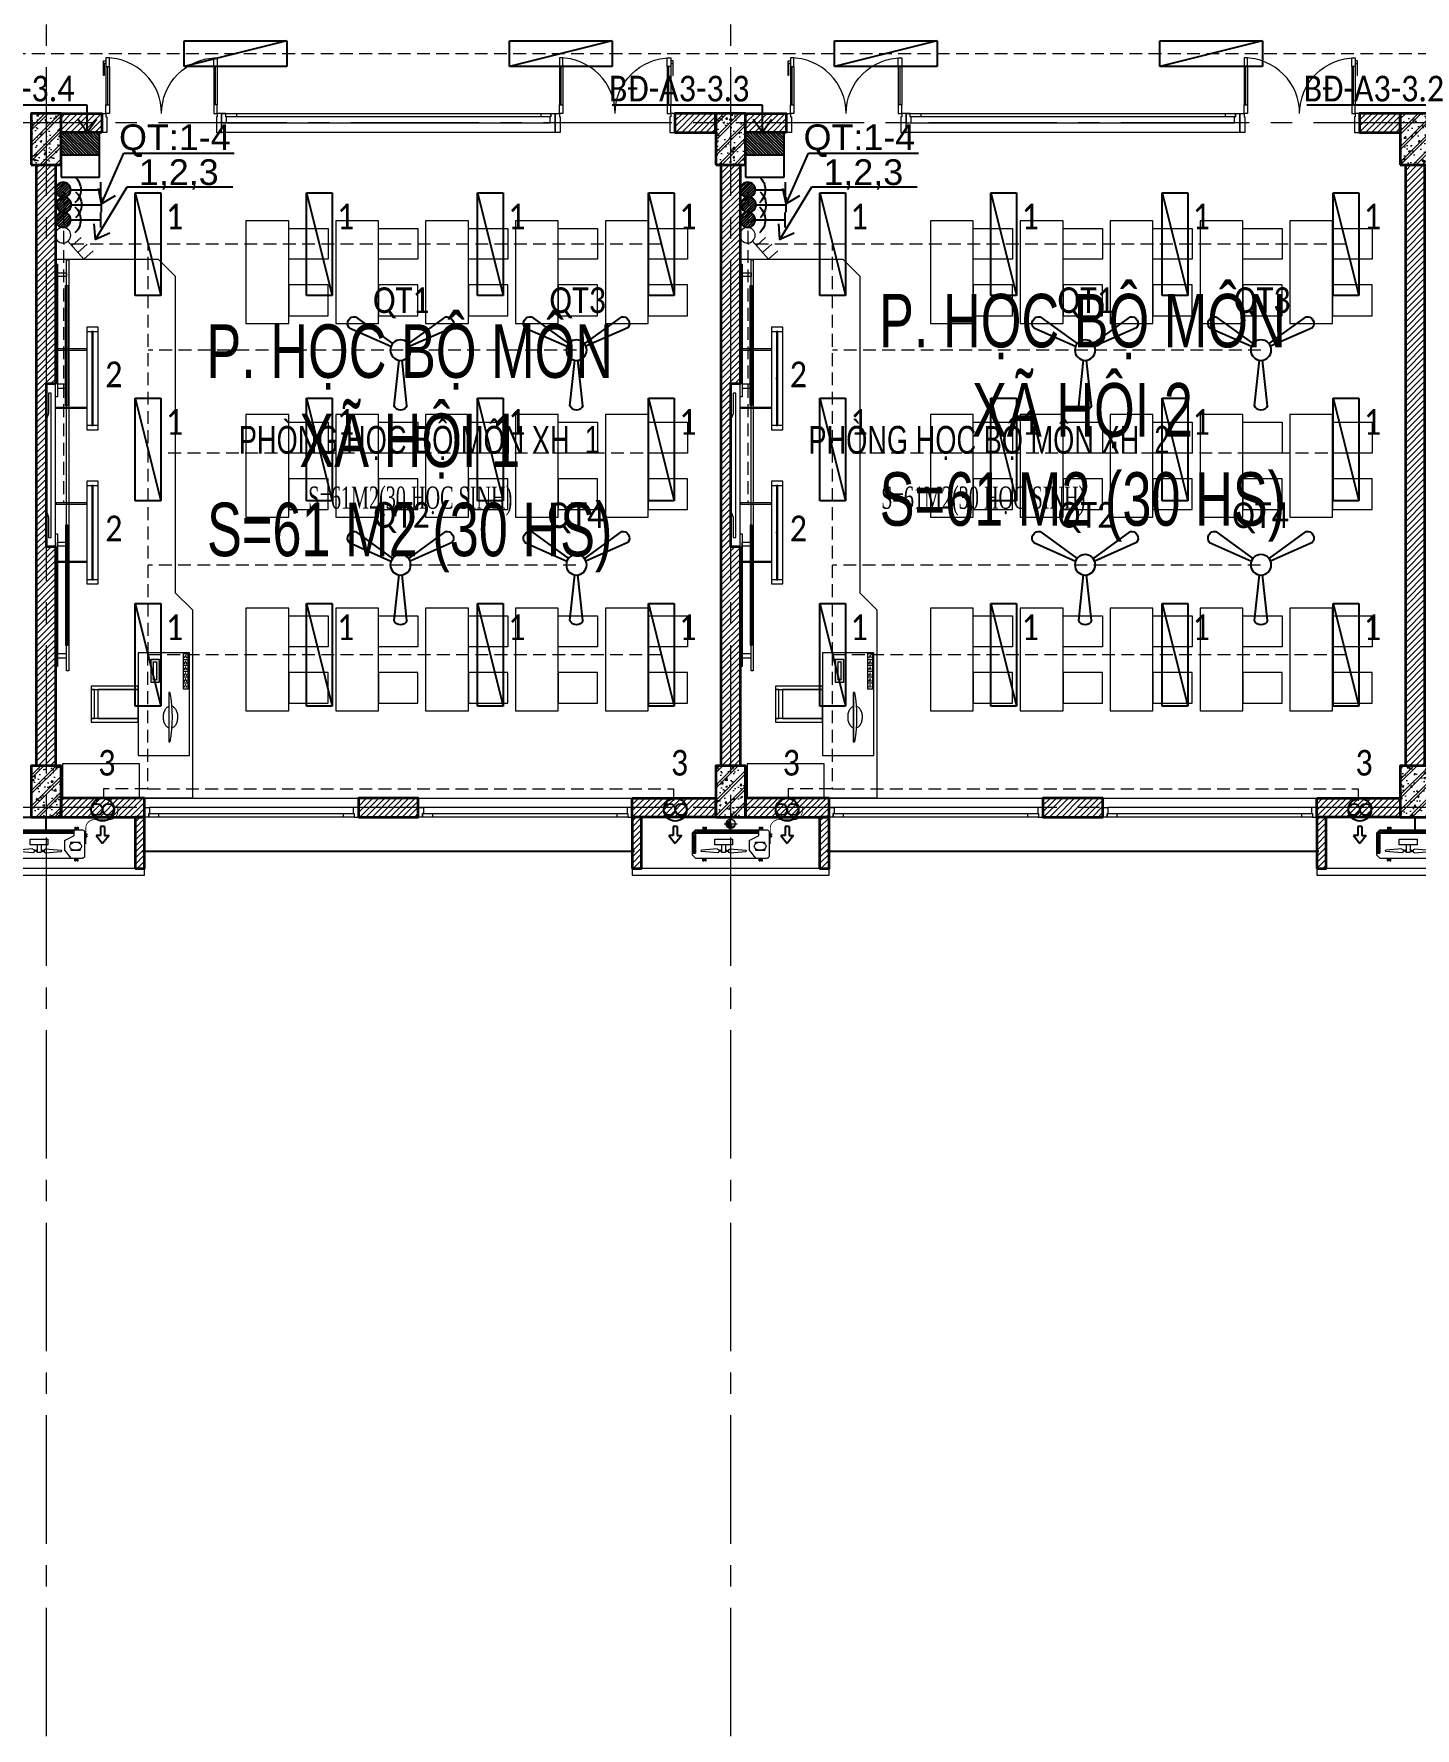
# Model space of a CAD drawing. Header units: millimetres. Extents: x 18326 to 214271, y -298828 to -198730.
# Drawn here: x 91204 to 107347, y -256385 to -236590 of the extents above; entities that cross this region are included whole.
import ezdxf
from ezdxf.enums import TextEntityAlignment as Align

# ---------------------------------------------------------------- set-up
doc = ezdxf.new("R2010")
doc.units = ezdxf.units.MM
doc.header["$LTSCALE"] = 20
doc.header["$MEASUREMENT"] = 0
for name, pattern in [('DASHED2', [0.375, 0.25, -0.125]), ('HIDDEN', [0.375, 0.25, -0.125]), ('xref LC GK$0$CENTER2', [1.125, 0.75, -0.125, 0.125, -0.125])]:
    doc.linetypes.add(name, pattern=pattern)
doc.layers.get('0').update_dxf_attribs({"lineweight": 0})
doc.layers.get('Defpoints').update_dxf_attribs({"color": 1, "lineweight": 25})
for name, color, linetype in [('!Cetech-TBD', 2, 'Continuous'), ('11TBDIEN', 6, 'Continuous'), ('CDC-E', 2, 'Continuous'), ('CDC-E-Equip', 2, 'Continuous'), ('CDC-E-Note', 3, 'Continuous'), ('CETECH-E-Switch', 2, 'Continuous'), ('CETECH-TBD', 2, 'Continuous'), ('TBD', 2, 'Continuous'), ('TEXT', 7, 'Continuous'), ('xref_mb.A3$0$KV-Net thay 3', 251, 'Continuous')]:
    doc.layers.add(name, color=color, linetype=linetype)
for name, color, linetype, lineweight in [('0.MAU XANH- DAY DIEN', 3, 'HIDDEN', 20), ('1.5 Thiết bị điện', 2, 'Continuous', 9), ('IBST-E-Chieu sang', 2, 'Continuous', 9), ('KV-Cay xanh', 78, 'Continuous', 5), ('KV-Dim', 14, 'Continuous', 9), ('KV-Text', 7, 'Continuous', 25), ('KV_4_HATCH_VL_hthien', 7, 'Continuous', 0), ('xref LC GK$0$KV-Net truc', 251, 'xref LC GK$0$CENTER2', 9), ('xref_mb.A3$0$1', 1, 'Continuous', 25), ('xref_mb.A3$0$KV-Cat be tong', 6, 'Continuous', 35), ('xref_mb.A3$0$KV-Cat tuong', 4, 'Continuous', 35), ('xref_mb.A3$0$KV-Cua', 34, 'Continuous', 13), ('xref_mb.A3$0$KV-Hatch', 179, 'Continuous', 5), ('xref_mb.A3$0$KV-Net manh', 25, 'Continuous', 5), ('xref_mb.A3$0$KV-Net thay 2', 8, 'Continuous', 13), ('xref_mb.A3$0$KV-Noi that', 35, 'Continuous', 9), ('xref_mb.A3$0$KV-Thiet bi', 59, 'Continuous', 9)]:
    doc.layers.add(name, color=color, linetype=linetype, lineweight=lineweight)
doc.styles.add('AN - Arial', font='arial.ttf')
doc.styles.add('KT', font='vnsimli.shx', dxfattribs={"width": 0.72})
doc.styles.add('uv-abc', font='calibril.ttf', dxfattribs={"width": 0.85})
doc.styles.add('VN', font='arial.ttf', dxfattribs={"width": 0.7})
doc.styles.add('vuong chu', font='vntimeh.shx', dxfattribs={"width": 0.6, "bigfont": 'vnd.shx'})
doc.dimstyles.new('A2-1-140', dxfattribs={"dimscale": 100, "dimtxt": 3, "dimasz": 1.5, "dimexe": 0.7, "dimexo": 0, "dimgap": 0.5, "dimtad": 1, "dimdec": 0, "dimrnd": 50, "dimzin": 13, "dimdsep": 46, "dimtxsty": 'KT', "dimblk1": 'ARCHTICK', "dimblk2": 'ARCHTICK', "dimsah": 1, "dimcen": 0, "dimdle": 0.7, "dimclrd": 1, "dimclre": 1, "dimclrt": 3, "dimadec": 0, "dimazin": 0, "dimtfac": 1.222222, "dimtdec": 0, "dimtix": 1, "dimtmove": 2, "dimatfit": 3, "dimldrblk": 'ARCHTICK', "dimfxl": 5, "dimfxlon": 1, "dimtolj": 1, "dimtzin": 13, "dimarcsym": 0})

# ---------------------------------------------------------------- blocks, each defined once
blk = doc.blocks.new('T3RQƯ')
at = {"layer": 'KV-Text', "color": 8, "char_height": 625, "style": 'VN'}
for s, insert, width, attachment_point in [('\\A1;\\pxqc;P. HỌC BỘ MÔN \\PXÃ HỘI 2 \\PS=61 M2 (30 HS)', (63811, -15532, 0), 9974.42, 3), ('\\A1;\\pxqc;P. HỌC BỘ MÔN \\PXÃ HỘI 1 \\PS=61 M2 (30 HS)', (50962, -15888, 0), 6291.87, 2)]:
    blk.add_mtext(s, dxfattribs=dict(at, insert=insert, width=width, attachment_point=attachment_point))
blk = doc.blocks.new('t3')
at = {"layer": 'KV-Text', "color": 8, "xscale": 0.003999999956183369, "yscale": 0.003999999956183369, "zscale": 0.003999999956183369}
blk.add_blockref('T3RQƯ', (7.351, 232.338), dxfattribs=at)
blk = doc.blocks.new('004')
at = {"layer": 'KV-Text'}
for s, insert, char_height, width, attachment_point, style in [('\\A1;PHÒNG HỌC BỘ MÔN XH  1', (88.74, 3.39), 2.5, 53.9042, 1, 'VN'), ('\\A1;PHÒNG HỌC BỘ MÔN XH  2', (139.95, 3.39), 2.5, 53.9042, 1, 'VN'), ('\\A1;S=61M2(30 HäC SINH)', (104.16, -3.38), 2, 47.1726, 5, 'vuong chu'), ('\\A1;S=61M2(30 HäC SINH)', (155.67, -3.38), 2, 47.1726, 5, 'vuong chu')]:
    blk.add_mtext(s, dxfattribs=dict(at, insert=insert, char_height=char_height, width=width, attachment_point=attachment_point, style=style))
blk = doc.blocks.new('pa6')
at = {"layer": 'CDC-E'}
h = blk.add_hatch(dxfattribs=at)
h.set_pattern_fill('ANSI31', scale=5)
h.set_pattern_definition([(45, (0, 0), (-11.2253, 11.2253), [])])
h.paths.add_polyline_path([(150, 175), (-150, 175), (-150, 0), (150, 0)])
for p, q in [((-150, 350), (150, 350)), ((-150, 0), (-150, 350)), ((150, 350), (150, 0)), ((-150, 175), (150, 175)), ((150, 0), (-150, 0))]:
    blk.add_line(p, q, dxfattribs=at)
blk = doc.blocks.new('_ARCHTICK')
at = {"color": 8, "const_width": 0.15}
blk.add_lwpolyline([(-0.5, -0.5), (0.5, 0.5)], dxfattribs=at)
blk = doc.blocks.new('q1')
at = {"layer": 'TBD', "linetype": 'ByBlock'}
for p, q in [((-75, 651), (-18, 119)), ((75, 651), (18, 119)), ((-601, -260), (-112, -44)), ((-526, -390), (-94, -75)), ((526, -390), (94, -75)), ((601, -260), (112, -44))]:
    blk.add_line(p, q, dxfattribs=at)
blk.add_circle((0, 0), 120, dxfattribs=at)
for centre, start, end in [((0, 623), 20.3028, 159.6972), ((-539, -311), 140.3028, 279.6972), ((539, -311), 260.3028, 39.6972)]:
    blk.add_arc(centre, 80, start, end, dxfattribs=at)
blk = doc.blocks.new('*X544')
at = {"color": 0}
for p, q in [((11475, 51568), (11557, 51650)), ((11479, 51598), (11527, 51646)), ((11480, 51547), (11578, 51645)), ((11490, 51530), (11595, 51635)), ((11503, 51516), (11609, 51622)), ((11520, 51506), (11619, 51605)), ((11540, 51501), (11624, 51585)), ((11568, 51502), (11623, 51557))]:
    blk.add_line(p, q, dxfattribs=at)
blk = doc.blocks.new('S14')
at = {"layer": '!Cetech-TBD'}
for p, q in [((-75, 375), (75, 375)), ((0, 75), (0, 375))]:
    blk.add_line(p, q, dxfattribs=at)
blk.add_circle((0, 0), 75, dxfattribs=at)
blk.add_arc((0, 0), 175, 41.8103, 138.1897, dxfattribs=at)
blk.add_blockref('*X544', (-11550, -51575), dxfattribs=at)
blk = doc.blocks.new('l57')
at = {"layer": '!Cetech-TBD'}
for p, q in [((-600, 150), (600, 150)), ((600, 150), (-600, -150)), ((-600, -150), (-600, 150)), ((600, 150), (600, -150)), ((600, -150), (-600, -150))]:
    blk.add_line(p, q, dxfattribs=at)
blk = doc.blocks.new('Cong tac 3 - 1 chieu')
blk.add_line((50, 56), (214, 221))
for points in [[(214, 221), (299, 137)], [(91, 97), (176, 12)], [(153, 159), (238, 74)]]:
    blk.add_lwpolyline(points)
blk.add_circle((0, 0), 74.9)
blk = doc.blocks.new('*U575')
at = {"rotation": 217.4054022932137}
blk.add_blockref('Cong tac 3 - 1 chieu', (0, 0), dxfattribs=at)
blk = doc.blocks.new('DEN CHIEU BANGTAOTHEM')
for p, q in [((-829, -694), (-829, -509)), ((-829, -509), (-759, -509)), ((-829, -694), (-829, -509)), ((-829, -509), (840, -509)), ((-759, -509), (-759, -694)), ((770, -694), (770, -509)), ((770, -509), (840, -509)), ((840, -509), (840, -694)), ((840, -509), (840, -694)), ((-759, -694), (-829, -694)), ((840, -694), (-829, -694)), ((-759, -591), (770, -591)), ((-759, -612), (-759, -591)), ((770, -612), (-759, -612)), ((770, -591), (770, -612)), ((840, -694), (770, -694))]:
    blk.add_line(p, q)
at = {"elevation": 0}
for points in [[(-458, -9), (-458, -509), (-479, -509), (-479, -9)], [(469, -9), (469, -509), (490, -509), (490, -9)]]:
    blk.add_lwpolyline(points, close=True, dxfattribs=at)
at = {"layer": 'Defpoints'}
blk.add_circle((5, -602), 9.3, dxfattribs=at)
blk = doc.blocks.new('QTRTUONG')
for centre, radius in [((-3.78, -2.92), 1.6), ((-3.78, -2.12), 0.798), ((-3.78, -3.72), 0.798)]:
    blk.add_circle(centre, radius)
blk = doc.blocks.new('quat gio1')
for p, q in [((114, 25), (114, -25)), ((114, 25), (229, 25)), ((229, 80), (327, 0)), ((229, 25), (229, 80)), ((114, -25), (229, -25)), ((229, -80), (327, 0)), ((229, -25), (229, -80))]:
    blk.add_line(p, q)
at = {"xscale": 89.50243443385698, "yscale": 89.50243443385698, "zscale": 89.50243443385698}
blk.add_blockref('QTRTUONG', (243, 261), dxfattribs=at)
blk = doc.blocks.new('*U577')
at = {"rotation": 217.4054022932137}
blk.add_blockref('Cong tac 3 - 1 chieu', (0, 0), dxfattribs=at)
blk = doc.blocks.new('xref LC GK$0$LC')
at = {"layer": 'xref LC GK$0$KV-Net truc', "color": 8, "ltscale": 100}
for points in [[(61000, 10100), (61000, -85479)], [(69000, 10100), (69000, -85479)], [(117812, -28800), (39359, -28800)], [(117812, -36800), (39359, -36800)]]:
    blk.add_lwpolyline(points, dxfattribs=at)
blk = doc.blocks.new('*U291')
at = {"color": 8}
for p, q in [((70, 100), (70, 550)), ((90, 550), (90, 100)), ((1310, 550), (1310, 100)), ((1330, 100), (1330, 550))]:
    blk.add_line(p, q, dxfattribs=at)
for points in [[(22, 445), (22, 614), (50, 614), (50, 586), (27, 586), (27, 445)], [(0, 0), (50, 0), (50, -40), (60, -40), (60, -220), (0, -220)], [(1400, 0), (1350, 0), (1350, -40), (1340, -40), (1340, -220), (1400, -220)]]:
    blk.add_lwpolyline(points, close=True, dxfattribs=at)
for points in [[(50, 550), (90, 550), (90, 650), (50, 650), (50, 550)], [(1350, 550), (1310, 550), (1310, 650), (1350, 650), (1350, 550)], [(50, 553), (50, 100)], [(1350, 553), (1350, 100)], [(50, 100), (90, 100), (90, 0), (50, 0), (50, 100)], [(1350, 100), (1310, 100), (1310, 0), (1350, 0), (1350, 100)]]:
    blk.add_lwpolyline(points, dxfattribs=at)
at = {"color": 8, "ltscale": 0.2}
for points in [[(700, 0, 0.414214), (50, 650, 0.414214)], [(700, 0, -0.414214), (1350, 650, -0.414214)]]:
    blk.add_lwpolyline(points, format="xyb", dxfattribs=at)
blk = doc.blocks.new('*U292')
at = {"color": 8}
for p, q in [((-110, 2640), (-110, -1140)), ((-220, 2525), (-220, -1035)), ((-180, -1035), (-180, 2525)), ((-220, -1200), (-110, -1200))]:
    blk.add_line(p, q, dxfattribs=at)
for points in [[(-220, 2700), (-110, 2700), (-110, 2640), (-110, 2640), (-110, 2640), (-180, 2640), (-180, 2650), (-220, 2650)], [(-180, 2650), (-220, 2650), (-220, 2525), (-180, 2525)], [(-180, -1035), (-220, -1035), (-220, -1150), (-180, -1150)], [(-220, -1200), (-110, -1200), (-110, -1140), (-110, -1140), (-110, -1140), (-180, -1140), (-180, -1150), (-220, -1150)]]:
    blk.add_lwpolyline(points, close=True, dxfattribs=at)
blk = doc.blocks.new('xref_mb.A3$0$Module TX6')
at = {"layer": 'xref_mb.A3$0$KV-Hatch'}
h = blk.add_hatch(dxfattribs=at)
h.set_pattern_fill('ANSI31', color=8, scale=400)
h.set_pattern_definition([(45, (-87351.89, -98245.025), (-35.355339, 35.355339), [])])
h.paths.add_polyline_path([(-3355, 15), (-3830, 15), (-3830, 235), (-3355, 235)])
h.paths.add_polyline_path([(3345, 15), (3820, 15), (3820, 235), (3345, 235)])
at = {"layer": 'xref_mb.A3$0$KV-Cat tuong', "color": 8}
for points in [[(-3355, 15), (-3830, 15), (-3830, 235), (-3355, 235)], [(3345, 15), (3820, 15), (3820, 235), (3345, 235)]]:
    blk.add_lwpolyline(points, close=True, dxfattribs=at)
at = {"layer": 'xref_mb.A3$0$KV-Net thay 2', "color": 8}
blk.add_lwpolyline([(-1955, 235), (1945, 235), (1945, 15), (-1955, 15)], close=True, dxfattribs=at)
at = {"layer": 'xref_mb.A3$0$KV-Thiet bi', "color": 8}
blk.add_line((-1585, 235), (1575, 235), dxfattribs=at)
at = {"layer": 'xref_mb.A3$0$KV-Cua', "color": 8}
blk.add_blockref('*U291', (-3355, 235), dxfattribs=at)
at = {"layer": 'xref_mb.A3$0$KV-Cua', "color": 8, "xscale": -1}
blk.add_blockref('*U291', (3345, 235), dxfattribs=at)
at = {"layer": 'xref_mb.A3$0$KV-Cua', "color": 8, "xscale": -1, "rotation": 90}
blk.add_blockref('*U292', (745, 15), dxfattribs=at)
blk = doc.blocks.new('xref_mb.A3$0$CN')
at = {"color": 8}
for p, q in [((-287, -348), (-287, 378)), ((-20, 398), (-267, 398)), ((-71, 398), (-71, 423)), ((-61, 423), (-71, 423)), ((-61, 398), (-61, 423)), ((-51, 398), (-51, 423)), ((-41, 423), (-51, 423)), ((-41, 398), (-41, 423)), ((0, -348), (0, 378)), ((-314, 332, 3), (-287, 332)), ((-314, 323, 3), (-314, 332, 3)), ((-314, 299, 3), (-314, 307, 3)), ((-314, 299, 3), (-287, 299)), ((-311, 320, 3), (-296, 320, 3)), ((-311, 311, 3), (-296, 311, 3)), ((-296, 311, 3), (-296, 320, 3)), ((27, 332, 3), (0, 332)), ((27, 299, 3), (0, 299)), ((9, 311, 3), (9, 320, 3)), ((24, 320, 3), (9, 320, 3)), ((24, 311, 3), (9, 311, 3)), ((27, 323, 3), (27, 332, 3)), ((27, 299, 3), (27, 307, 3)), ((-314, -238, 0), (-287, -238, -4)), ((-314, -247, 0), (-314, -238, 0)), ((-314, -271, 0), (-314, -263, 0)), ((-314, -271, 0), (-287, -271, -4)), ((-311, -250, 0), (-296, -250, 0)), ((-311, -259, 0), (-296, -259, 0)), ((-296, -259, 0), (-296, -250, 0)), ((27, -238, 0), (0, -238, -4)), ((27, -271, 0), (0, -271, -4)), ((9, -259, 0), (9, -250, 0)), ((24, -250, 0), (9, -250, 0)), ((24, -259, 0), (9, -259, 0)), ((27, -247, 0), (27, -238, 0)), ((27, -271, 0), (27, -263, 0)), ((-254, -382), (-287, -348)), ((-33, -382), (-254, -382)), ((0, -348), (-33, -382))]:
    blk.add_line(p, q, dxfattribs=at)
at = {"color": 8, "lineweight": 5}
for p, q in [((-191, 355), (-207, 355)), ((-207, 260), (-207, 355)), ((-141, 355), (-125, 355)), ((-125, 260), (-125, 355)), ((-206, 195), (-287, 261)), ((-191, 260), (-207, 260)), ((-107, 195), (-206, 195)), ((-141, 260), (-125, 260)), ((-107, 195), (-60, 291)), ((-7, 291), (-60, 291)), ((-33, -335), (-33, 291)), ((-20, -329), (-20, 291)), ((-7, -322), (-7, 291)), ((-233, 1), (-220, 163)), ((-193, 1), (-206, 163)), ((-233, -125), (-220, -287)), ((-199, -36), (-227, -36)), ((-151, -42), (-227, -42)), ((-227, -82), (-227, -42)), ((-151, -82), (-227, -82)), ((-199, -88), (-227, -88)), ((-207, -12), (-219, -12)), ((-207, -112), (-219, -112)), ((-217, -36), (-217, -12)), ((-217, -88), (-217, -112)), ((-209, -36), (-209, -12)), ((-209, -88), (-209, -112)), ((-193, -125), (-206, -287)), ((-46, -348), (-237, -348)), ((-237, -375), (-237, -348)), ((-53, -362), (-237, -362)), ((-60, -375), (-237, -375))]:
    blk.add_line(p, q, dxfattribs=at)
blk.add_lwpolyline([(-93, -152), (-93, 28), (-151, 28), (-151, -152)], close=True, dxfattribs=at)
at = {"color": 8}
for centre, radius, start, end in [((-267, 378), 19.9, 90, 180), ((-20, 378), 19.9, 0, 90), ((-311, 323, 3), 3.32, 180, 270), ((-311, 307, 3), 3.32, 90, 180), ((24, 323, 3), 3.32, 270, 0), ((24, 307, 3), 3.32, 0, 90), ((-311, -247, 0), 3.32, 180, 270), ((-311, -263, 0), 3.32, 90, 180), ((24, -247, 0), 3.32, 270, 0), ((24, -263, 0), 3.32, 0, 90)]:
    blk.add_arc(centre, radius, start, end, dxfattribs=at)
at = {"color": 8, "lineweight": 5}
for centre, radius, start, end in [((-219, 1), 13.3, 180, 270), ((-213, 161), 6.84, 16.3642, 163.6358), ((-207, 1), 13.3, 270, 0), ((-219, -125), 13.3, 90, 180), ((-207, -125), 13.3, 0, 90), ((-213, -285), 6.84, 196.3642, 343.6358), ((-60, -322), 53.1, 270, 0), ((-53, -329), 33.2, 270, 0), ((-46, -335), 13.3, 270, 0)]:
    blk.add_arc(centre, radius, start, end, dxfattribs=at)
at = {"color": 8, "lineweight": 5, "extrusion": (0, 0, -1)}
blk.add_ellipse((-166, 308), major_axis=(0, -60.1), ratio=0.677923, dxfattribs=at)
at = {"layer": 'Defpoints', "color": 8}
blk.add_line((0, 8), (130, 8), dxfattribs=at)
blk.add_lwpolyline([(130, -382), (130, 398)], dxfattribs=at)
blk = doc.blocks.new('xref_mb.A3$0$Module che dieu hoa')
at = {"layer": 'xref_mb.A3$0$KV-Hatch'}
h = blk.add_hatch(dxfattribs=at)
h.set_pattern_fill('ANSI31', color=8, scale=400)
h.set_pattern_definition([(45, (-90221.89, 77739.975), (-35.35534, 35.35534), [])])
h.paths.add_polyline_path([(-25, -600), (85, -600), (85, 0), (-25, 0)])
h.paths.add_polyline_path([(2165, -600), (2275, -600), (2275, 0), (2165, 0)])
at = {"layer": 'xref_mb.A3$0$KV-Cat tuong', "color": 8}
for points in [[(-25, -600), (85, -600), (85, 0), (-25, 0)], [(2165, -600), (2275, -600), (2275, 0), (2165, 0)]]:
    blk.add_lwpolyline(points, close=True, dxfattribs=at)
at = {"layer": 'xref_mb.A3$0$KV-Thiet bi', "color": 8, "const_width": 10}
blk.add_lwpolyline([(1964, 125), (1964, 70, -0.414214), (1864, -30), (1689, -30, 0.414214), (1589, -130), (1589, -315)], format="xyb", dxfattribs=at)
at = {"layer": 'xref_mb.A3$0$KV-Thiet bi', "color": 8}
blk.add_lwpolyline([(-25, -680), (2275, -680), (2275, -600), (-25, -600)], close=True, dxfattribs=at)
at = {"layer": 'xref_mb.A3$0$KV-Thiet bi', "color": 8, "xscale": -1.15384615384619, "yscale": 1.15384615384619, "zscale": 1.153846153846189, "rotation": 270}
blk.add_blockref('xref_mb.A3$0$CN', (1115, -150), dxfattribs=at)
blk = doc.blocks.new('xref_mb.A3$0$ghe vi tinh giao vien')
at = {"color": 8}
for points in [[(-170, 0), (-170, 550), (-210, 550), (-210, 0)], [(170, 550), (-170, 550), (-170, 510), (170, 510)], [(170, 0), (170, 470), (-170, 470), (-170, 0)], [(210, 0), (210, 550), (170, 550), (170, 0)]]:
    blk.add_lwpolyline(points, close=True, dxfattribs=at)
blk = doc.blocks.new('xref_mb.A3$0$O cam HDMI')
at = {"layer": 'xref_mb.A3$0$KV-Noi that'}
h = blk.add_hatch(color=8, dxfattribs=at)
h.dxf.hatch_style = 1
h.paths.add_polyline_path([(-227, 108), (227, 108), (227, -47), (-227, -47)])
h.paths.add_polyline_path([(-176, 57), (176, 57), (176, 3), (-176, 3)], flags=16)
at = {"layer": 'xref_mb.A3$0$KV-Noi that', "color": 8}
for points in [[(-227, 108), (227, 108), (227, -47), (-227, -47)], [(-176, 57), (176, 57), (176, 3), (-176, 3)]]:
    blk.add_lwpolyline(points, close=True, dxfattribs=at)
blk = doc.blocks.new('xref_mb.A3$0$o dien 6d')
at = {"layer": 'xref_mb.A3$0$KV-Noi that', "color": 8}
for p, q in [((5842818, -64279), (5842818, -64329)), ((5842875, -64279), (5842875, -64329)), ((5842932, -64279), (5842932, -64329)), ((5842989, -64279), (5842989, -64329)), ((5843046, -64279), (5843046, -64329)), ((5843104, -64279), (5843104, -64329))]:
    blk.add_line(p, q, dxfattribs=at)
blk.add_lwpolyline([(5843104, -64279), (5843104, -64329), (5842761, -64329), (5842761, -64279)], close=True, dxfattribs=at)
for centre in [(5842783, -64296), (5842783, -64314), (5842799, -64305), (5842840, -64296), (5842840, -64314), (5842856, -64305), (5842897, -64296), (5842897, -64314), (5842913, -64305), (5842955, -64296), (5842955, -64314), (5842970, -64305), (5843012, -64296), (5843012, -64314), (5843027, -64305), (5843069, -64296), (5843069, -64314), (5843084, -64305)]:
    blk.add_ellipse(centre, major_axis=(3.23, 0), ratio=1, dxfattribs=at)
blk = doc.blocks.new('xref_mb.A3$0$A$Cb15db4b7')
at = {"color": 8}
blk.add_line((50, 155), (4750, 155), dxfattribs=at)
for points in [[(3242.5, 235), (3005, 235), (2927, 265), (1873, 265), (1795, 235), (1557.5, 235), (1557.5, 205), (3242.5, 205)], [(0, 25), (4800, 25), (4800, 0), (0, 0)], [(50, 155), (1600, 155), (1600, 130), (50, 130)], [(150, 25), (196, 25), (196, 130), (150, 130)], [(1700, 37.5), (300, 37.5), (300, 12.5), (1700, 12.5)], [(1500, 25), (1454, 25), (1454, 130), (1500, 130)], [(3100, 37.5), (4500, 37.5), (4500, 12.5), (3100, 12.5)], [(3200, 155), (4750, 155), (4750, 130), (3200, 130)], [(3300, 25), (3346, 25), (3346, 130), (3300, 130)], [(4650, 25), (4604, 25), (4604, 130), (4650, 130)]]:
    blk.add_lwpolyline(points, close=True, dxfattribs=at)
blk = doc.blocks.new('xref_mb.A3$0$PC')
at = {"color": 8}
for p, q in [((1897493, 244493, 0), (1897493, 245069, 0)), ((1897493, 245069, 0), (1897505, 245069, 0)), ((1897496, 244493, 0), (1897496, 245069, 0)), ((1897496, 245069, 0), (1897508, 245069, 0)), ((1897505, 244493, 0), (1897493, 244493, 0)), ((1897508, 244493, 0), (1897496, 244493, 0))]:
    blk.add_line(p, q, dxfattribs=at)
blk.add_arc((1895792, 244781, 0), 1740, 350.4727, 9.5273, dxfattribs=at)
for points, knots in [([(1897496, 244656, 0), (1897493, 244657, 0), (1897489, 244658, 0), (1897481, 244663, 0), (1897476, 244666, 0), (1897467, 244674, 0), (1897462, 244679, 0), (1897454, 244689, 0), (1897450, 244695, 0), (1897444, 244708, 0), (1897441, 244715, 0), (1897435, 244729, 0), (1897433, 244737, 0), (1897430, 244752, 0), (1897429, 244760, 0), (1897428, 244777, 0), (1897428, 244785, 0), (1897429, 244801, 0), (1897430, 244809, 0), (1897433, 244825, 0), (1897435, 244833, 0), (1897440, 244847, 0), (1897443, 244854, 0), (1897450, 244867, 0), (1897454, 244873, 0), (1897462, 244883, 0), (1897466, 244888, 0), (1897476, 244896, 0), (1897480, 244899, 0), (1897489, 244904, 0), (1897493, 244905, 0), (1897496, 244907, 0)], [0.220469, 0.220469, 0.220469, 0.220469, 0.351176, 0.351176, 0.538257, 0.538257, 0.725338, 0.725338, 0.912419, 0.912419, 1.099499, 1.099499, 1.28658, 1.28658, 1.473661, 1.473661, 1.660742, 1.660742, 1.847823, 1.847823, 2.034903, 2.034903, 2.221984, 2.221984, 2.409065, 2.409065, 2.596146, 2.596146, 2.783226, 2.783226, 2.921123, 2.921123, 2.921123, 2.921123]), ([(1897528, 244908, 0), (1897529, 244908, 0), (1897530, 244907, 0), (1897536, 244906, 0), (1897541, 244903, 0), (1897551, 244898, 0), (1897555, 244894, 0), (1897565, 244886, 0), (1897569, 244881, 0), (1897577, 244870, 0), (1897580, 244864, 0), (1897587, 244851, 0), (1897590, 244843, 0), (1897595, 244829, 0), (1897596, 244821, 0), (1897599, 244805, 0), (1897600, 244797, 0), (1897601, 244781, 0), (1897601, 244773, 0), (1897599, 244756, 0), (1897598, 244748, 0), (1897594, 244733, 0), (1897592, 244725, 0), (1897587, 244711, 0), (1897583, 244704, 0), (1897576, 244692, 0), (1897572, 244686, 0), (1897564, 244676, 0), (1897560, 244672, 0), (1897550, 244664, 0), (1897545, 244661, 0), (1897536, 244657, 0), (1897532, 244656, 0), (1897528, 244655, 0)], [3.30523, 3.30523, 3.30523, 3.30523, 3.344469, 3.344469, 3.531549, 3.531549, 3.71863, 3.71863, 3.905711, 3.905711, 4.092792, 4.092792, 4.279873, 4.279873, 4.466953, 4.466953, 4.654034, 4.654034, 4.841115, 4.841115, 5.028196, 5.028196, 5.215276, 5.215276, 5.402357, 5.402357, 5.589438, 5.589438, 5.776519, 5.776519, 5.963599, 5.963599, 6.119548, 6.119548, 6.119548, 6.119548])]:
    blk.add_open_spline(points, degree=3, knots=knots, dxfattribs=at)
blk = doc.blocks.new('xref_mb.A3$0$13CC')
at = {"color": 8}
blk.add_lwpolyline([(0, -380), (0, -6300), (-1200, -6300), (-1400, -6100), (-1400, -2400), (-1600, -2200), (-1600, 0), (-65, 0)], dxfattribs=at)
for points in [[(-982, -400), (-82, -400), (-82, 0), (-982, 0)], [(-965, -1700), (-965, -500), (-1565, -500), (-1565, -1700)], [(-7386, -1109), (-7386, -1469), (-6926, -1469), (-6926, -1109)], [(-6926, -1019), (-6926, -2219), (-6426, -2219), (-6426, -1019)], [(-6336, -1109), (-6336, -1469), (-5876, -1469), (-5876, -1109)], [(-5876, -1019), (-5876, -2219), (-5376, -2219), (-5376, -1019)], [(-5286, -1109), (-5286, -1469), (-4826, -1469), (-4826, -1109)], [(-4826, -1019), (-4826, -2219), (-4326, -2219), (-4326, -1019)], [(-4236, -1109), (-4236, -1469), (-3776, -1469), (-3776, -1109)], [(-3776, -1019), (-3776, -2219), (-3276, -2219), (-3276, -1019)], [(-3186, -1109), (-3186, -1469), (-2726, -1469), (-2726, -1109)], [(-2726, -1019), (-2726, -2219), (-2226, -2219), (-2226, -1019)], [(-7386, -2129), (-7386, -1769), (-6926, -1769), (-6926, -2129)], [(-6336, -2129), (-6336, -1769), (-5876, -1769), (-5876, -2129)], [(-5286, -2129), (-5286, -1769), (-4826, -1769), (-4826, -2129)], [(-4236, -2129), (-4236, -1769), (-3776, -1769), (-3776, -2129)], [(-3186, -2129), (-3186, -1769), (-2726, -1769), (-2726, -2129)], [(-6926, -3283), (-6926, -4483), (-6426, -4483), (-6426, -3283)], [(-5876, -3283), (-5876, -4483), (-5376, -4483), (-5376, -3283)], [(-4826, -3283), (-4826, -4483), (-4326, -4483), (-4326, -3283)], [(-3776, -3283), (-3776, -4483), (-3276, -4483), (-3276, -3283)], [(-2726, -3283), (-2726, -4483), (-2226, -4483), (-2226, -3283)], [(-7386, -3373), (-7386, -3733), (-6926, -3733), (-6926, -3373)], [(-6336, -3373), (-6336, -3733), (-5876, -3733), (-5876, -3373)], [(-5286, -3373), (-5286, -3733), (-4826, -3733), (-4826, -3373)], [(-4236, -3373), (-4236, -3733), (-3776, -3733), (-3776, -3373)], [(-3186, -3373), (-3186, -3733), (-2726, -3733), (-2726, -3373)], [(-7386, -4393), (-7386, -4033), (-6926, -4033), (-6926, -4393)], [(-6336, -4393), (-6336, -4033), (-5876, -4033), (-5876, -4393)], [(-5286, -4393), (-5286, -4033), (-4826, -4033), (-4826, -4393)], [(-4236, -4393), (-4236, -4033), (-3776, -4033), (-3776, -4393)], [(-3186, -4393), (-3186, -4033), (-2726, -4033), (-2726, -4393)], [(-7386, -5637), (-7386, -5997), (-6926, -5997), (-6926, -5637)], [(-6926, -5547), (-6926, -6747), (-6426, -6747), (-6426, -5547)], [(-6336, -5637), (-6336, -5997), (-5876, -5997), (-5876, -5637)], [(-5876, -5547), (-5876, -6747), (-5376, -6747), (-5376, -5547)], [(-5286, -5637), (-5286, -5997), (-4826, -5997), (-4826, -5637)], [(-4826, -5547), (-4826, -6747), (-4326, -6747), (-4326, -5547)], [(-4236, -5637), (-4236, -5997), (-3776, -5997), (-3776, -5637)], [(-3776, -5547), (-3776, -6747), (-3276, -6747), (-3276, -5547)], [(-3186, -5637), (-3186, -5997), (-2726, -5997), (-2726, -5637)], [(-2726, -5547), (-2726, -6747), (-2226, -6747), (-2226, -5547)], [(-7386, -6657), (-7386, -6297), (-6926, -6297), (-6926, -6657)], [(-6336, -6657), (-6336, -6297), (-5876, -6297), (-5876, -6657)], [(-5286, -6657), (-5286, -6297), (-4826, -6297), (-4826, -6657)], [(-4236, -6657), (-4236, -6297), (-3776, -6297), (-3776, -6657)], [(-3186, -6657), (-3186, -6297), (-2726, -6297), (-2726, -6657)]]:
    blk.add_lwpolyline(points, close=True, dxfattribs=at)
at = {"color": 8, "rotation": 270}
for name, p in [('xref_mb.A3$0$ghe vi tinh giao vien', (-965, -1100)), ('xref_mb.A3$0$A$Cb15db4b7', (-155, -1490))]:
    blk.add_blockref(name, p, dxfattribs=at)
at = {"color": 8}
for name, p, xscale, yscale, zscale, rotation in [('xref_mb.A3$0$o dien 6d', (-60168, 7010216), -1.200000000000005, 1.200000000000005, 1.200000000000002, 89.84868105065114), ('xref_mb.A3$0$O cam HDMI', (-1145, -1489), 0.600000000000003, 0.600000000000003, 0.600000000000003, 90)]:
    blk.add_blockref(name, p, dxfattribs=dict(at, xscale=xscale, yscale=yscale, zscale=zscale, rotation=rotation))
at = {"layer": 'xref_mb.A3$0$KV-Noi that', "color": 8, "xscale": -1}
blk.add_blockref('xref_mb.A3$0$PC', (1896170, -245729, 0), dxfattribs=at)
blk = doc.blocks.new('xref_mb.A3$0$cot 350x600')
at = {"layer": 'xref_mb.A3$0$KV-Hatch'}
h = blk.add_hatch(dxfattribs=at)
h.set_pattern_fill('CHAU-01', color=8, scale=30, pattern_type=2)
h.set_pattern_definition([(50, (0, 0), (215.17805, -18.82564), [22.5, -247.5]), (355, (0, 0), (-41.6254, 225.65764), [18, -198]), (100.4514, (17.93, -1.57), (173.55281, 206.83186), [19.12206, -210.34263]), (46.1842, (0, 60), (320.1723, -49.6557), [33.75, -371.25]), (96.6356, (26.68, 55.86), (280.3988, 292.23536), [28.6831, -315.5139]), (351.1842, (0, 60), (280.3986, 292.2356), [27, -297]), (21, (30, 45), (179.07212, -120.78567), [22.5, -247.5]), (326, (30, 45), (72.9946, 217.54501), [18, -198]), (71.4514, (44.92, 34.93), (252.06679, 96.75915), [19.12206, -210.34263]), (37.5, (0, 0), (3.647957, 99.868156), [0, -195.6, 0, -201, 0, -198.75]), (7.5, (0, 0), (78.92086, 118.323514), [0, -114.6, 0, -191.1, 0, -75.75]), (327.5, (-66.9, 0), (160.14673, -6.76646), [0, -75, 0, -234, 0, -310.5]), (317.5, (-96.9, 0), (174.95585, 30.03149), [0, -97.5, 0, -155.4, 0, -220.5]), (45, (0, 0), (-90.156115, 90.156115), []), (45, (0, 36.75), (-90.156115, 90.156115), [])])
h.paths.add_polyline_path([(187770, 89199), (187420, 89199), (187420, 88599), (187770, 88599)])
at = {"layer": 'xref_mb.A3$0$KV-Cat be tong', "color": 8}
blk.add_lwpolyline([(187420, 88599), (187770, 88599), (187770, 89199), (187420, 89199)], close=True, dxfattribs=at)
blk = doc.blocks.new('xref_mb.A3$0$DVCT3')
at = {"layer": 'xref_mb.A3$0$1', "color": 8}
for p in [(379312, -107068), (387312, -107068), (395312, -107068), (379312, -114688), (387312, -114688), (395312, -114688)]:
    blk.add_blockref('xref_mb.A3$0$cot 350x600', p, dxfattribs=at)
blk = doc.blocks.new('*U287')
at = {"layer": 'xref_mb.A3$0$KV-Hatch'}
h = blk.add_hatch(dxfattribs=at)
h.set_pattern_fill('ANSI31', color=8, scale=400)
h.paths.add_polyline_path([(-95, 7020), (125, 7020), (125, 0), (-95, 0)])
at = {"layer": 'xref_mb.A3$0$KV-Cat tuong', "color": 8}
blk.add_lwpolyline([(-95, 7020), (125, 7020), (125, 0), (-95, 0)], close=True, dxfattribs=at)
blk = doc.blocks.new('*U271')
at = {"color": 8}
for p, q in [((-110, 1240), (-110, -1140)), ((-220, 1125), (-220, -1035)), ((-180, -1035), (-180, 1125)), ((-220, -1200), (-110, -1200))]:
    blk.add_line(p, q, dxfattribs=at)
for points in [[(-220, 1300), (-110, 1300), (-110, 1240), (-110, 1240), (-110, 1240), (-180, 1240), (-180, 1250), (-220, 1250)], [(-180, 1250), (-220, 1250), (-220, 1125), (-180, 1125)], [(-180, -1035), (-220, -1035), (-220, -1150), (-180, -1150)], [(-220, -1200), (-110, -1200), (-110, -1140), (-110, -1140), (-110, -1140), (-180, -1140), (-180, -1150), (-220, -1150)]]:
    blk.add_lwpolyline(points, close=True, dxfattribs=at)
blk = doc.blocks.new('xref_mb.A3$0$TX3')
at = {"layer": 'xref_mb.A3$0$KV-Hatch'}
h = blk.add_hatch(dxfattribs=at)
h.set_pattern_fill('ANSI31', color=8, scale=400)
h.paths.add_polyline_path([(-2850, -235), (-3825, -235), (-3825, -15), (-2850, -15)])
h.paths.add_polyline_path([(350, -15), (-350, -15), (-350, -235), (350, -235)])
h.paths.add_polyline_path([(2850, -235), (3825, -235), (3825, -15), (2850, -15)])
at = {"layer": 'xref_mb.A3$0$KV-Cat tuong', "color": 8}
for points in [[(-2850, -235), (-3825, -235), (-3825, -15), (-2850, -15)], [(350, -15), (-350, -15), (-350, -235), (350, -235)], [(2850, -235), (3825, -235), (3825, -15), (2850, -15)]]:
    blk.add_lwpolyline(points, close=True, dxfattribs=at)
at = {"layer": 'xref_mb.A3$0$KV-Net thay 2', "color": 8}
for p, q in [((-350, -235), (-2850, -235)), ((2850, -235), (350, -235))]:
    blk.add_line(p, q, dxfattribs=at)
at = {"layer": 'xref_mb.A3$0$KV-Cua', "color": 8, "xscale": -1, "rotation": 90}
for p in [(-1550, -235), (1650, -235)]:
    blk.add_blockref('*U271', p, dxfattribs=at)
blk = doc.blocks.new('xref_mb.A3$0$Wall1')
at = {"layer": 'xref_mb.A3$0$KV-Hatch'}
h = blk.add_hatch(dxfattribs=at)
h.set_pattern_fill('ANSI31', color=8, scale=400)
h.set_pattern_definition([(45, (-91331.89, -90860.025), (-35.355339, 35.355339), [])])
h.paths.add_polyline_path([(125, 2560), (125, 0), (-95, 0), (-95, 7020), (125, 7020), (125, 4460), (15, 4460), (15, 2560)])
at = {"layer": 'xref_mb.A3$0$KV-Cat tuong', "color": 8}
blk.add_lwpolyline([(125, 2560), (125, 0), (-95, 0), (-95, 7020), (125, 7020), (125, 4460), (15, 4460), (15, 2560)], close=True, dxfattribs=at)
blk = doc.blocks.new('xref_mb.A3$0$od')
at = {"ltscale": 10}
h = blk.add_hatch(dxfattribs=at)
h.set_pattern_fill('ANSI31', color=8, scale=0.5, style=0)
h.set_pattern_definition([(45, (-2211.68692, 549.289586), (-0.0441941738, 0.0441941738), [])])
h.paths.add_polyline_path([(-0.62, 0, -0.414214), (0, 0.62), (0, 0)])
h.paths.add_polyline_path([(0, -0.62, -0.414214), (-0.62, 0), (0, 0, 1)])
h.paths.add_polyline_path([(0, 0), (0, 0.62, -1)])
at = {"color": 8, "ltscale": 0.02}
for p, q in [((-0.88, 0), (0.88, 0)), ((0, 0.88), (0, -0.88))]:
    blk.add_line(p, q, dxfattribs=at)
at = {"color": 8, "ltscale": 10}
blk.add_circle((0, 0), 0.625, dxfattribs=at)
for centre, start, end in [((0, -0.31), 90, 270), ((0, 0.31), 270, 90)]:
    blk.add_arc(centre, 0.312, start, end, dxfattribs=at)
blk = doc.blocks.new('xref_mb.A3$0$TNM')
at = {"layer": 'xref_mb.A3$0$KV-Net manh', "color": 8, "lineweight": 40, "ltscale": 0.25, "xscale": 86.40000000209595, "yscale": 86.40000000209595, "zscale": 86.40000000209595, "rotation": 90}
blk.add_blockref('xref_mb.A3$0$od', (56576, 36348), dxfattribs=at)

msp = doc.modelspace()

# ---------------------------------------------------------------- linework, layer by layer
at = {"layer": '0.MAU XANH- DAY DIEN', "linetype": 'DASHED2', "ltscale": 30}
for points in [[(78357, -236820), (115351, -236820)], [(91549, -238441), (91549, -242069)], [(99549, -238441), (99549, -242069)], [(98539, -239046), (91549, -239046)], [(98539, -243846), (92539, -243846), (92539, -239046)], [(106539, -239046), (99549, -239046)], [(106539, -243846), (100539, -243846), (100539, -239046)], [(97545, -240284), (92539, -240284)], [(105545, -240284), (100539, -240284)], [(98550, -241489), (92689, -241489)], [(106550, -241489), (100689, -241489)], [(97540, -242797), (92539, -242797)], [(105540, -242797), (100539, -242797)], [(92533, -243820), (92533, -245409), (92018, -245409), (92018, -245520)], [(100533, -243820), (100533, -245409), (100018, -245409), (100018, -245520)], [(92533, -245409), (98681, -245409), (98681, -245551)], [(100533, -245409), (106681, -245409), (106681, -245551)]]:
    msp.add_lwpolyline(points, dxfattribs=at)
at = {"layer": 'xref_mb.A3$0$KV-Net thay 3', "color": 8}
for p, q in [((92472, -246140), (98222, -246140)), ((100472, -246140), (106222, -246140))]:
    msp.add_line(p, q, dxfattribs=at)

# ---------------------------------------------------------------- block references
at = {"color": 8}
msp.add_blockref('xref_mb.A3$0$TNM', (42771, -282168), dxfattribs=at)
at = {"xscale": 0.9999811998533592, "yscale": 0.9999811998533592, "zscale": 0.9999811998533592}
for p in [(93561, -236820), (97362, -236820), (101162, -236820), (104963, -236820)]:
    msp.add_blockref('l57', p, dxfattribs=at)
at = {"xscale": 0.9999811998533592, "yscale": 0.9999811998533592, "zscale": 0.9999811998533592, "rotation": 90.00000000000001}
for p in [(92539, -239046), (94539, -239046), (96539, -239046), (98539, -239046), (100539, -239046), (102539, -239046), (104539, -239046), (106539, -239046), (92539, -241446), (94539, -241446), (96539, -241446), (98539, -241446), (100539, -241446), (102539, -241446), (104539, -241446), (106539, -241446), (92539, -243846), (94539, -243846), (96539, -243846), (98539, -243846), (100539, -243846), (102539, -243846), (104539, -243846), (106539, -243846)]:
    msp.add_blockref('l57', p, dxfattribs=at)
at = {"layer": '1.5 Thiết bị điện', "xscale": -0.7190646153845159, "yscale": 0.7190646153845159, "zscale": 0.7190646153845159, "rotation": 90.00000000000004}
for p in [(91457, -240613), (99457, -240613), (91457, -242413), (99457, -242413)]:
    msp.add_blockref('DEN CHIEU BANGTAOTHEM', p, dxfattribs=at)
at = {"layer": '11TBDIEN', "xscale": 0.9353070829510689, "yscale": 0.9353070829510689, "zscale": 0.9353070829510689, "rotation": 270}
for p in [(92008, -245742), (98701, -245742), (100008, -245742), (106701, -245742)]:
    msp.add_blockref('quat gio1', p, dxfattribs=at)
at = {"layer": 'CDC-E-Equip', "xscale": -1.5, "yscale": 1.5, "zscale": 1.5, "rotation": 180}
for p in [(91747, -237740), (91747, -237740), (99747, -237740), (99747, -237740), (99747, -237740)]:
    msp.add_blockref('pa6', p, dxfattribs=at)
at = {"layer": 'CETECH-E-Switch', "ltscale": 30, "rotation": 269.9189953787706}
for p, xscale, yscale, zscale in [((91548, -238411), -1.170150617869477, 1.170150617869477, 1.170150617869477), ((99548, -238411), -1.170150617869477, 1.170150617869477, 1.170150617869477), ((91556, -238586), -1.170150617869477, 1.170150617869477, 1.170150617869477), ((99556, -238586), -1.170150617869477, 1.170150617869477, 1.170150617869477), ((91547, -238763), -1.170150617869478, 1.170150617869478, 1.170150617869478), ((99547, -238763), -1.170150617869478, 1.170150617869478, 1.170150617869478)]:
    msp.add_blockref('S14', p, dxfattribs=dict(at, xscale=xscale, yscale=yscale, zscale=zscale))
at = {"layer": 'CETECH-TBD', "ltscale": 1000, "xscale": -1, "rotation": 180}
for p in [(95490, -240284), (97545, -240284), (103490, -240284), (105545, -240284), (95490, -242793), (97545, -242793), (103490, -242793), (105545, -242793)]:
    msp.add_blockref('q1', p, dxfattribs=at)
at = {"layer": 'IBST-E-Chieu sang', "xscale": -1.212631576989025, "yscale": 1.212631576989025, "zscale": 1.212631576989025, "rotation": 34.53555790885185}
for name, p in [('*U575', (91544, -238942)), ('*U577', (99544, -238942))]:
    msp.add_blockref(name, p, dxfattribs=at)
at = {"layer": 'KV-Cay xanh', "color": 8, "xscale": 250, "yscale": 250, "zscale": 250}
msp.add_blockref('t3', (42797, -282180), dxfattribs=at)
at = {"layer": 'KV_4_HATCH_VL_hthien', "xscale": 130, "yscale": 130, "zscale": 130}
msp.add_blockref('004', (82063, -241611), dxfattribs=at)
at = {"layer": 'xref LC GK$0$KV-Net truc', "color": 8}
msp.add_blockref('xref LC GK$0$LC', (30347, -208830), dxfattribs=at)
at = {"layer": 'xref_mb.A3$0$1', "color": 8}
msp.add_blockref('xref_mb.A3$0$DVCT3', (-475559, -219651), dxfattribs=at)
at = {"layer": 'xref_mb.A3$0$KV-Cat tuong', "color": 8}
for name, p in [('xref_mb.A3$0$Module TX6', (95352, -237755)), ('xref_mb.A3$0$Module TX6', (103352, -237755)), ('xref_mb.A3$0$Module che dieu hoa', (90222, -245740)), ('xref_mb.A3$0$Module che dieu hoa', (98222, -245740)), ('xref_mb.A3$0$Module che dieu hoa', (106222, -245740))]:
    msp.add_blockref(name, p, dxfattribs=at)
at = {"layer": 'xref_mb.A3$0$KV-Cat tuong', "color": 8, "rotation": 180}
for p in [(95347, -245755), (103347, -245755)]:
    msp.add_blockref('xref_mb.A3$0$TX3', p, dxfattribs=at)
at = {"layer": 'xref_mb.A3$0$KV-Net thay 2', "color": 8}
for name, p in [('xref_mb.A3$0$Wall1', (91332, -245140)), ('xref_mb.A3$0$Wall1', (99332, -245140)), ('*U287', (107332, -245140))]:
    msp.add_blockref(name, p, dxfattribs=at)
at = {"layer": 'xref_mb.A3$0$KV-Noi that', "color": 8, "rotation": 180}
for p in [(91457, -245520), (99457, -245520)]:
    msp.add_blockref('xref_mb.A3$0$13CC', p, dxfattribs=at)

# ---------------------------------------------------------------- texts
at = {"layer": 'CDC-E-Note', "style": 'uv-abc', "width": 0.85}
for s, p in [('BĐ-A3-3.4', (90037, -237229)), ('BĐ-A3-3.3', (97925, -237229)), ('BĐ-A3-3.2', (106044, -237229)), ('1', (92748, -238723)), ('1', (94748, -238723)), ('1', (96748, -238723)), ('1', (98748, -238723)), ('1', (100748, -238723)), ('1', (102748, -238723)), ('1', (104748, -238723)), ('1', (106748, -238723)), ('QT1', (95166, -239701)), ('QT3', (97228, -239701)), ('QT1', (103166, -239701)), ('QT3', (105228, -239701)), ('2', (92038, -240568)), ('2', (100038, -240568)), ('1', (92748, -241123)), ('1', (94748, -241123)), ('1', (96748, -241123)), ('1', (98748, -241123)), ('1', (100748, -241123)), ('1', (102748, -241123)), ('1', (104748, -241123)), ('1', (106748, -241123)), ('QT2', (95170, -242209)), ('QT4', (97208, -242214)), ('QT2', (103170, -242209)), ('QT4', (105208, -242214)), ('2', (92038, -242368)), ('2', (100038, -242368)), ('1', (92748, -243523)), ('1', (94748, -243523)), ('1', (96748, -243523)), ('1', (98748, -243523)), ('1', (100748, -243523)), ('1', (102748, -243523)), ('1', (104748, -243523)), ('1', (106748, -243523)), ('3', (91956, -245106)), ('3', (98649, -245106)), ('3', (99956, -245106)), ('3', (106649, -245106))]:
    msp.add_text(s, height=300, dxfattribs=at).set_placement(p, align=Align.MIDDLE_LEFT)
at = {"layer": 'TEXT', "color": 2, "style": 'AN - Arial'}
for s, p in [('QT:1-4', (92200, -237947)), ('QT:1-4', (100200, -237947)), ('1,2,3', (92432, -238355)), ('1,2,3', (100432, -238355))]:
    msp.add_text(s, height=300, dxfattribs=at).set_placement(p)

# ---------------------------------------------------------------- leaders
at = {"layer": 'KV-Dim', "color": 0}
for points, override in [([(91829, -237740), (91829, -237423), (90073, -237423)], {"dimgap": 0.5, "dimtad": 0, "dimclrd": 0, "dimldrblk": 'Open90'}), ([(99718, -237740), (99718, -237423), (97962, -237423)], {"dimgap": 0.5, "dimtad": 0, "dimclrd": 0, "dimldrblk": 'Open90'}), ([(99718, -237740), (99718, -237423), (97962, -237423)], {"dimgap": 0.5, "dimtad": 0, "dimclrd": 0, "dimldrblk": 'Open90'}), ([(107836, -237740), (107836, -237423), (106080, -237423)], {"dimgap": 0.5, "dimtad": 0, "dimclrd": 0, "dimldrblk": 'Open90'}), ([(107836, -237740), (107836, -237423), (106080, -237423)], {"dimgap": 0.5, "dimtad": 0, "dimclrd": 0, "dimldrblk": 'Open90'}), ([(91995, -238577), (92257, -237982), (93544, -237982)], {"dimtad": 0, "dimclrd": 0, "dimldrblk": 'Open90'}), ([(99995, -238577), (100257, -237982), (101544, -237982)], {"dimtad": 0, "dimclrd": 0, "dimldrblk": 'Open90'}), ([(91923, -238993), (92295, -238376), (93528, -238376)], {"dimtad": 0, "dimclrd": 0, "dimldrblk": 'Open90'}), ([(99923, -238993), (100295, -238376), (101528, -238376)], {"dimtad": 0, "dimclrd": 0, "dimldrblk": 'Open90'})]:
    msp.add_leader(points, dimstyle='A2-1-140', override=override, dxfattribs=at)

doc.saveas('drawing.dxf')
